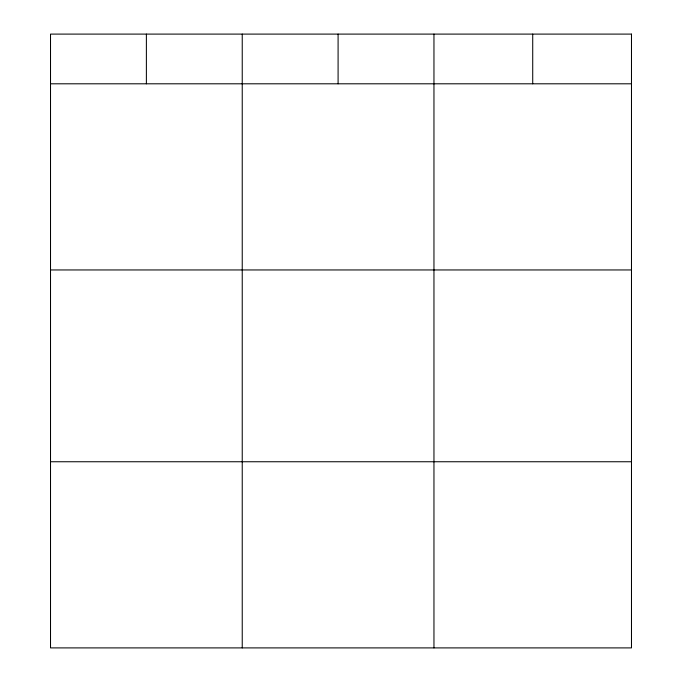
<?xml version="1.0" encoding="UTF-8"?>
<svg xmlns="http://www.w3.org/2000/svg" width="682" height="682" viewBox="0 0 682 682"><rect width="100%" height="100%" fill="white"/><g stroke="black" fill="none" stroke-linecap="round" stroke-linejoin="round"><path stroke-width="1.02" d="M50.519 83.801L631.481 83.801M50.519 269.953L631.481 269.953M50.519 461.748L631.481 461.748M532.719 34.1L532.719 83.801M433.957 34.1L433.957 647.9M338.093 34.1L338.093 83.801M242.238 34.1L242.238 647.9M146.383 34.1L146.383 83.801M631.481 34.1L50.519 34.1L50.519 647.9L631.481 647.9L631.481 34.1"/></g></svg>
